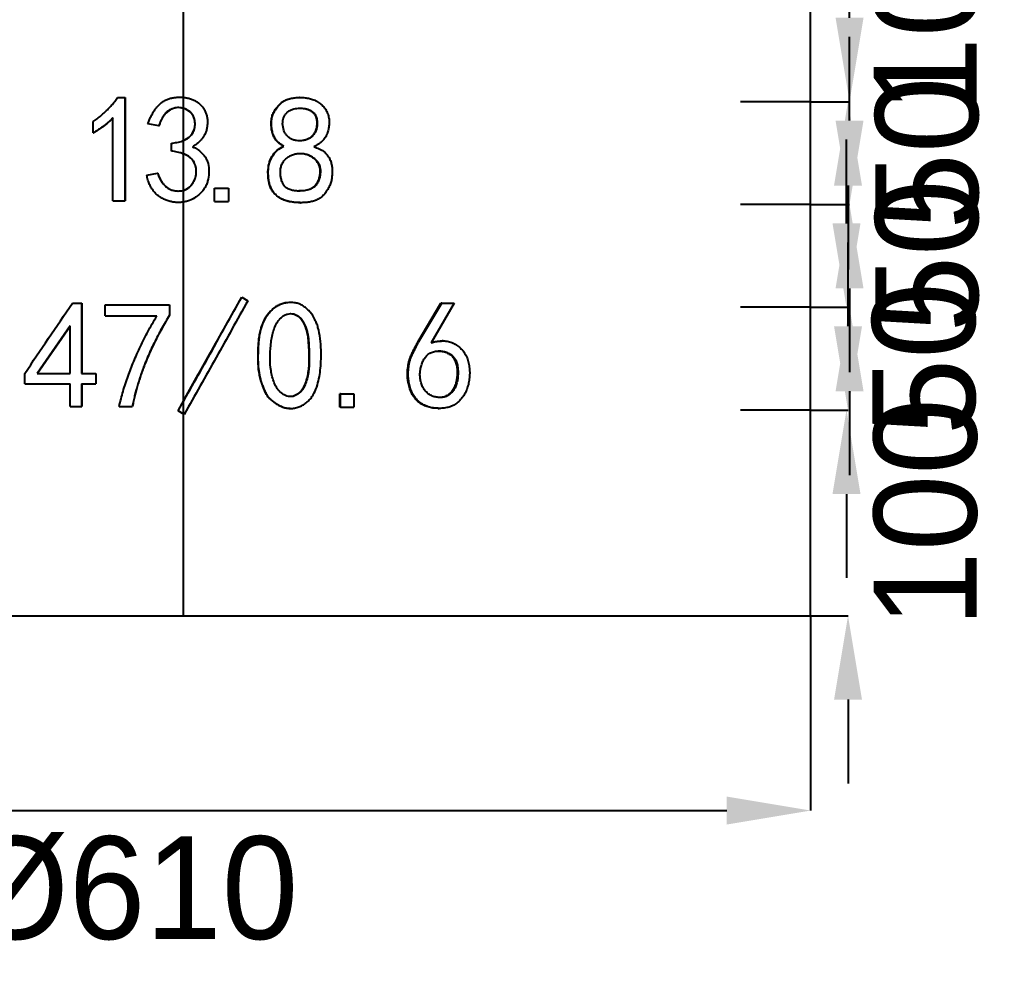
# Model space of a CAD drawing. Header units: millimetres. Extents: x 107291 to 113922, y -130611 to -125922.
# Drawn here: x 108414.5 to 108896.1, y -128061.5 to -127598.8 of the extents above; entities that cross this region are included whole.
import ezdxf

# ---------------------------------------------------------------- set-up
doc = ezdxf.new("R2010")
doc.units = ezdxf.units.MM
doc.header["$LTSCALE"] = 13
doc.linetypes.add('CENTERX2', pattern=[101.6, 63.5, -12.7, 12.7, -12.7])
for name, color, linetype in [('中心线', 1, 'CENTERX2'), ('几何体', 7, 'Continuous'), ('尺寸', 3, 'Continuous'), ('草图直线', 1, 'Continuous')]:
    doc.layers.add(name, color=color, linetype=linetype)
doc.styles.add('SLDTEXTSTYLE0', font='')
doc.styles.get('SLDTEXTSTYLE0').set_extended_font_data('汉仪长仿宋体')
doc.dimstyles.new('SLDDIMSTYLE0', dxfattribs={"dimtxt": 50, "dimasz": 40.8, "dimexe": 0, "dimexo": 0.0625, "dimgap": 12.5, "dimtad": 2, "dimdec": 0, "dimrnd": 1e-09, "dimzin": 12, "dimdsep": 46, "dimtxsty": 'SLDTEXTSTYLE0', "dimsah": 1, "dimcen": 0.09, "dimadec": 0, "dimazin": 3, "dimtfac": 1, "dimtdec": 0, "dimtmove": 0, "dimatfit": 0, "dimfxl": 1, "dimfrac": 2, "dimtolj": 1, "dimtzin": 12, "dimarcsym": 0})
doc.dimstyles.new('SLDDIMSTYLE1', dxfattribs={"dimtxt": 50, "dimasz": 40.8, "dimexe": 0, "dimexo": 0.0625, "dimgap": 12.5, "dimtad": 2, "dimdec": 0, "dimrnd": 1e-09, "dimzin": 12, "dimdsep": 46, "dimtxsty": 'SLDTEXTSTYLE0', "dimsah": 1, "dimcen": 0.09, "dimadec": 0, "dimazin": 3, "dimtfac": 1, "dimtdec": 0, "dimtofl": 0, "dimtmove": 0, "dimatfit": 3, "dimfxl": 1, "dimfrac": 2, "dimtolj": 1, "dimtzin": 12, "dimarcsym": 0})

# ---------------------------------------------------------------- blocks, each defined once
blk = doc.blocks.new('*D15')
at = {"layer": 'Defpoints', "color": 0, "transparency": 16777216}
for p in [(108799.05, -127788.67), (108817.25, -127788.67), (108799.05, -127888.67)]:
    blk.add_point(p, dxfattribs=at)
at = {"layer": '尺寸', "color": 0, "lineweight": -2, "transparency": 16777216}
for p, q in [((108817.25, -127747.87), (108817.25, -127707.07)), ((108799.11, -127788.67), (108817.25, -127788.67)), ((108799.11, -127888.67), (108817.25, -127888.67)), ((108817.25, -127929.47), (108817.25, -127970.27))]:
    blk.add_line(p, q, dxfattribs=at)
at = {"layer": '尺寸', "color": 0, "transparency": 16777216}
for points in [[(108810.45, -127747.87), (108824.05, -127747.87), (108817.25, -127788.67)], [(108810.45, -127929.47), (108824.05, -127929.47), (108817.25, -127888.67)]]:
    blk.add_solid(points, dxfattribs=at)
at = {"layer": '尺寸', "color": 0, "transparency": 16777216, "insert": (108829.75, -127838.67), "char_height": 50, "attachment_point": 2, "rotation": 90, "style": 'SLDTEXTSTYLE0'}
blk.add_mtext('\\A1;100', dxfattribs=at)
blk = doc.blocks.new('*D16')
at = {"layer": 'Defpoints', "color": 0, "transparency": 16777216}
for p in [(108799.05, -127738.67), (108816.51, -127738.67), (108799.05, -127788.67)]:
    blk.add_point(p, dxfattribs=at)
at = {"layer": '尺寸', "color": 0, "lineweight": -2, "transparency": 16777216}
for p, q in [((108816.51, -127697.87), (108816.51, -127657.07)), ((108799.11, -127738.67), (108816.51, -127738.67)), ((108799.11, -127788.67), (108816.51, -127788.67)), ((108816.51, -127829.47), (108816.51, -127870.27))]:
    blk.add_line(p, q, dxfattribs=at)
at = {"layer": '尺寸', "color": 0, "transparency": 16777216}
for points in [[(108809.71, -127697.87), (108823.31, -127697.87), (108816.51, -127738.67)], [(108809.71, -127829.47), (108823.31, -127829.47), (108816.51, -127788.67)]]:
    blk.add_solid(points, dxfattribs=at)
at = {"layer": '尺寸', "color": 0, "transparency": 16777216, "insert": (108829.01, -127763.67), "char_height": 50, "attachment_point": 2, "rotation": 90, "style": 'SLDTEXTSTYLE0'}
blk.add_mtext('\\A1;50', dxfattribs=at)
blk = doc.blocks.new('*D17')
at = {"layer": 'Defpoints', "color": 0, "transparency": 16777216}
for p in [(108799.05, -127688.67), (108817.99, -127688.67), (108799.05, -127738.67)]:
    blk.add_point(p, dxfattribs=at)
at = {"layer": '尺寸', "color": 0, "lineweight": -2, "transparency": 16777216}
for p, q in [((108817.99, -127647.87), (108817.99, -127607.07)), ((108799.11, -127688.67), (108817.99, -127688.67)), ((108799.11, -127738.67), (108817.99, -127738.67)), ((108817.99, -127779.47), (108817.99, -127820.27))]:
    blk.add_line(p, q, dxfattribs=at)
at = {"layer": '尺寸', "color": 0, "transparency": 16777216}
for points in [[(108811.19, -127647.87), (108824.79, -127647.87), (108817.99, -127688.67)], [(108811.19, -127779.47), (108824.79, -127779.47), (108817.99, -127738.67)]]:
    blk.add_solid(points, dxfattribs=at)
at = {"layer": '尺寸', "color": 0, "transparency": 16777216, "insert": (108830.49, -127713.67), "char_height": 50, "attachment_point": 2, "rotation": 90, "style": 'SLDTEXTSTYLE0'}
blk.add_mtext('\\A1;50', dxfattribs=at)
blk = doc.blocks.new('*D18')
at = {"layer": 'Defpoints', "color": 0, "transparency": 16777216}
for p in [(108799.05, -127638.67), (108817.99, -127638.67), (108799.05, -127688.67)]:
    blk.add_point(p, dxfattribs=at)
at = {"layer": '尺寸', "color": 0, "lineweight": -2, "transparency": 16777216}
for p, q in [((108817.99, -127597.87), (108817.99, -127557.07)), ((108799.11, -127638.67), (108817.99, -127638.67)), ((108799.11, -127688.67), (108817.99, -127688.67)), ((108817.99, -127729.47), (108817.99, -127770.27))]:
    blk.add_line(p, q, dxfattribs=at)
at = {"layer": '尺寸', "color": 0, "transparency": 16777216}
for points in [[(108811.19, -127597.87), (108824.79, -127597.87), (108817.99, -127638.67)], [(108811.19, -127729.47), (108824.79, -127729.47), (108817.99, -127688.67)]]:
    blk.add_solid(points, dxfattribs=at)
at = {"layer": '尺寸', "color": 0, "transparency": 16777216, "insert": (108830.49, -127663.67), "char_height": 50, "attachment_point": 2, "rotation": 90, "style": 'SLDTEXTSTYLE0'}
blk.add_mtext('\\A1;50', dxfattribs=at)
blk = doc.blocks.new('*D19')
at = {"layer": 'Defpoints', "color": 0, "transparency": 16777216}
for p in [(108799.05, -127538.67), (108817.25, -127538.67), (108799.05, -127638.67)]:
    blk.add_point(p, dxfattribs=at)
at = {"layer": '尺寸', "color": 0, "lineweight": -2, "transparency": 16777216}
for p, q in [((108817.25, -127497.87), (108817.25, -127457.07)), ((108799.11, -127538.67), (108817.25, -127538.67)), ((108799.11, -127638.67), (108817.25, -127638.67)), ((108817.25, -127679.47), (108817.25, -127720.27))]:
    blk.add_line(p, q, dxfattribs=at)
at = {"layer": '尺寸', "color": 0, "transparency": 16777216}
for points in [[(108810.45, -127497.87), (108824.05, -127497.87), (108817.25, -127538.67)], [(108810.45, -127679.47), (108824.05, -127679.47), (108817.25, -127638.67)]]:
    blk.add_solid(points, dxfattribs=at)
at = {"layer": '尺寸', "color": 0, "transparency": 16777216, "insert": (108829.75, -127588.67), "char_height": 50, "attachment_point": 2, "rotation": 90, "style": 'SLDTEXTSTYLE0'}
blk.add_mtext('\\A1;100', dxfattribs=at)
blk = doc.blocks.new('*D20')
at = {"layer": 'Defpoints', "color": 0, "transparency": 16777216}
for p in [(108189.05, -127888.67), (108799.05, -127888.67), (108799.05, -127983.42)]:
    blk.add_point(p, dxfattribs=at)
at = {"layer": '尺寸', "color": 0, "lineweight": -2, "transparency": 16777216}
for p, q in [((108189.05, -127888.74), (108189.05, -127983.42)), ((108799.05, -127888.74), (108799.05, -127983.42)), ((108229.85, -127983.42), (108758.25, -127983.42))]:
    blk.add_line(p, q, dxfattribs=at)
at = {"layer": '尺寸', "color": 0, "transparency": 16777216}
for points in [[(108229.85, -127976.62), (108229.85, -127990.22), (108189.05, -127983.42)], [(108758.25, -127976.62), (108758.25, -127990.22), (108799.05, -127983.42)]]:
    blk.add_solid(points, dxfattribs=at)
at = {"layer": '尺寸', "color": 0, "transparency": 16777216, "insert": (108468.16, -127995.92), "char_height": 50, "attachment_point": 2, "style": 'SLDTEXTSTYLE0'}
blk.add_mtext('\\A1;%%c610', dxfattribs=at)

msp = doc.modelspace()

# ---------------------------------------------------------------- linework, layer by layer
at = {"layer": '中心线'}
msp.add_line((108494.05, -127888.67), (108494.05, -126931.93), dxfattribs=at)
at = {"layer": '几何体'}
for p, q in [((108799.05, -127888.67), (108799.05, -127076.17)), ((108462.11, -127636.63), (108465.61, -127636.63)), ((108465.61, -127636.63), (108465.61, -127686.92)), ((108465.61, -127636.63), (108465.71, -127636.63)), ((108465.71, -127636.63), (108465.71, -127686.92)), ((108550.69, -127636.63), (108550.51, -127636.63)), ((108459.78, -127686.92), (108459.78, -127646.57)), ((108450.18, -127653.88), (108450.18, -127648.32)), ((108482.12, -127650.37), (108476.85, -127649.49)), ((108482.12, -127650.37), (108482.16, -127650.37)), ((108450.18, -127653.88), (108450.32, -127653.88)), ((108488.28, -127662.65), (108488.28, -127658.85)), ((108542.87, -127660.31), (108542.71, -127660.31)), ((108476.26, -127674.35), (108481.53, -127673.47)), ((108481.53, -127673.47), (108481.57, -127673.47)), ((108535.32, -127672.59), (108535.19, -127672.59)), ((108509.17, -127687.21), (108509.17, -127680.78)), ((108509.22, -127680.78), (108509.17, -127680.78)), ((108509.22, -127687.21), (108509.22, -127680.78)), ((108509.22, -127680.78), (108515.95, -127680.78)), ((108515.95, -127680.78), (108515.95, -127687.21)), ((108459.78, -127686.92), (108465.61, -127686.92)), ((108465.61, -127686.92), (108465.71, -127686.92)), ((108509.22, -127687.21), (108509.17, -127687.21)), ((108509.22, -127687.21), (108515.95, -127687.21)), ((108550.87, -127687.8), (108551.05, -127687.8)), ((108522.53, -127733.7), (108522.44, -127733.7)), ((108522.53, -127733.7), (108525.45, -127735.46)), ((108440.13, -127736.63), (108444.47, -127736.63)), ((108444.47, -127736.63), (108444.47, -127770.84)), ((108444.47, -127736.63), (108444.63, -127736.63)), ((108444.63, -127736.63), (108444.63, -127770.84)), ((108456.08, -127742.77), (108456.08, -127737.5)), ((108456.08, -127737.5), (108487.37, -127737.5)), ((108487.37, -127737.5), (108487.37, -127742.47)), ((108487.39, -127737.5), (108487.37, -127737.5)), ((108487.39, -127737.5), (108487.39, -127742.47)), ((108546.16, -127736.34), (108545.98, -127736.34)), ((108608.23, -127755.34), (108619.25, -127736.63)), ((108608.6, -127755.34), (108619.66, -127736.63)), ((108625.78, -127736.63), (108614.56, -127755.92)), ((108619.66, -127736.63), (108619.25, -127736.63)), ((108619.66, -127736.63), (108625.78, -127736.63)), ((108456.08, -127742.77), (108481.21, -127742.77)), ((108487.39, -127742.47), (108487.37, -127742.47)), ((108438.98, -127747.74), (108422.9, -127770.84)), ((108438.98, -127748), (108423.14, -127770.84)), ((108438.98, -127770.84), (108438.98, -127747.74)), ((108608.6, -127755.34), (108608.23, -127755.34)), ((108620.31, -127755.03), (108619.89, -127755.03)), ((108416.93, -127775.81), (108416.93, -127770.84)), ((108422.9, -127770.84), (108438.98, -127770.84)), ((108444.47, -127770.84), (108451.43, -127770.84)), ((108451.43, -127770.84), (108451.43, -127775.81)), ((108451.43, -127770.84), (108451.57, -127770.84)), ((108451.57, -127770.84), (108451.57, -127775.81)), ((108603.41, -127769.82), (108603.06, -127769.82)), ((108416.93, -127775.81), (108438.98, -127775.81)), ((108438.98, -127786.92), (108438.98, -127775.81)), ((108444.47, -127775.81), (108444.47, -127786.92)), ((108444.47, -127775.81), (108451.43, -127775.81)), ((108444.63, -127775.81), (108444.63, -127786.92)), ((108451.43, -127775.81), (108451.57, -127775.81)), ((108570.2, -127787.21), (108570.2, -127780.78)), ((108570.45, -127780.78), (108570.2, -127780.78)), ((108570.45, -127787.21), (108570.45, -127780.78)), ((108570.45, -127780.78), (108576.97, -127780.78)), ((108576.97, -127780.78), (108576.97, -127787.21)), ((108438.98, -127786.92), (108444.47, -127786.92)), ((108444.47, -127786.92), (108444.63, -127786.92)), ((108462.78, -127786.92), (108469.21, -127786.92)), ((108469.29, -127786.92), (108469.21, -127786.92)), ((108494.41, -127790.72), (108491.48, -127788.97)), ((108493.49, -127790.17), (108493.5, -127790.17)), ((108494.41, -127790.72), (108493.5, -127790.17)), ((108546.02, -127787.84), (108546.19, -127787.84)), ((108570.45, -127787.21), (108570.2, -127787.21)), ((108570.45, -127787.21), (108576.97, -127787.21)), ((108617.98, -127787.83), (108618.38, -127787.83)), ((108189.05, -127888.67), (108799.05, -127888.67))]:
    msp.add_line(p, q, dxfattribs=at)
at = {"layer": '几何体', "flags": 128}
msp.add_lwpolyline([(108493.93, -127657.63), (108493.99, -127657.6), (108494.71, -127657.29), (108496.81, -127655.99), (108498.38, -127654.26), (108499.36, -127652.17), (108499.63, -127650.96), (108499.72, -127649.7), (108499.46, -127647.19), (108498.59, -127645.08), (108497.11, -127643.43), (108494.99, -127642.19), (108492.55, -127641.59), (108491.32, -127641.56), (108490.05, -127641.72), (108487.57, -127642.57), (108485.55, -127644.19), (108484.65, -127645.29), (108483.76, -127646.72), (108483.43, -127647.34), (108483.12, -127647.97), (108482.83, -127648.61), (108482.55, -127649.31), (108482.16, -127650.37), (108482.16, -127650.37)], dxfattribs=at)
at = {"layer": '几何体'}
for points, knots in [([(108450.18, -127648.32), (108450.82, -127647.87), (108452.15, -127646.94), (108454, -127645.45), (108455.83, -127643.85), (108457.53, -127642.2), (108459.18, -127640.41), (108460.71, -127638.58), (108461.65, -127637.27), (108462.11, -127636.63)], [0, 0, 0, 0, 0.140882, 0.289578, 0.425671, 0.575323, 0.712601, 0.858595, 1, 1, 1, 1]), ([(108476.85, -127649.49), (108477.05, -127648.93), (108477.45, -127647.82), (108478.14, -127646.17), (108478.95, -127644.59), (108479.87, -127643.06), (108480.9, -127641.62), (108482.05, -127640.25), (108483.39, -127639.07), (108484.89, -127638.1), (108486.53, -127637.37), (108488.25, -127636.89), (108490.01, -127636.6), (108491.79, -127636.47), (108493.58, -127636.5), (108495.36, -127636.68), (108497.1, -127637.07), (108498.78, -127637.69), (108500.38, -127638.49), (108501.83, -127639.52), (108503.1, -127640.78), (108504.13, -127642.24), (108504.91, -127643.85), (108505.45, -127645.55), (108505.77, -127647.31), (108505.81, -127649.09), (108505.63, -127650.86), (108505.28, -127652.61), (108504.68, -127654.29), (108503.79, -127655.84), (108502.69, -127657.25), (108501.42, -127658.49), (108500.03, -127659.62), (108499.04, -127660.28), (108498.54, -127660.6)], [0, 0, 0, 0, 0.031229, 0.062457, 0.093847, 0.124928, 0.156174, 0.187424, 0.21867, 0.249931, 0.281211, 0.312507, 0.343812, 0.375125, 0.406432, 0.437739, 0.469039, 0.500334, 0.53163, 0.562864, 0.593873, 0.625322, 0.656531, 0.687736, 0.718934, 0.750134, 0.781337, 0.812546, 0.843742, 0.874958, 0.906194, 0.937446, 0.968717, 1, 1, 1, 1]), ([(108542.71, -127660.31), (108542.44, -127660.14), (108541.99, -127659.86), (108541.4, -127659.46), (108540.93, -127659.12), (108540.13, -127658.48), (108539.07, -127657.45), (108537.98, -127655.76), (108537.3, -127653.77), (108536.85, -127651.55), (108536.7, -127649.24), (108536.87, -127647.01), (108537.41, -127644.91), (108538.4, -127642.94), (108539.73, -127641.09), (108541.3, -127639.47), (108543.02, -127638.2), (108544.97, -127637.35), (108547.19, -127636.85), (108549.08, -127636.62), (108550.21, -127636.65), (108550.5, -127636.66)], [0, 0, 0, 0, 0.028001, 0.046386, 0.06304, 0.078593, 0.136985, 0.191906, 0.25268, 0.319458, 0.388435, 0.453863, 0.514569, 0.576065, 0.645423, 0.713099, 0.773249, 0.831957, 0.899803, 0.973965, 1, 1, 1, 1]), ([(108542.87, -127660.31), (108542.45, -127660.05), (108541.61, -127659.53), (108540.45, -127658.64), (108539.23, -127657.44), (108538.13, -127655.8), (108537.42, -127653.7), (108536.99, -127651.53), (108536.85, -127649.32), (108537, -127647.11), (108537.52, -127644.96), (108538.53, -127642.98), (108539.81, -127641.18), (108541.34, -127639.58), (108543.08, -127638.24), (108545.09, -127637.36), (108547.23, -127636.87), (108549.41, -127636.62), (108551.6, -127636.61), (108553.77, -127636.77), (108555.91, -127637.16), (108557.96, -127637.92), (108559.83, -127639.04), (108561.61, -127640.32), (108563.03, -127642), (108564.09, -127643.94), (108564.77, -127646.05), (108565.05, -127648.25), (108564.91, -127650.46), (108564.51, -127652.63), (108563.87, -127654.76), (108562.73, -127656.66), (108561.42, -127658.09), (108560.09, -127659.15), (108558.87, -127659.94), (108558.01, -127660.38), (108557.57, -127660.6)], [0, 0, 0, 0, 0.021176, 0.042107, 0.062576, 0.093759, 0.124967, 0.156185, 0.187403, 0.218609, 0.249804, 0.280803, 0.312263, 0.343715, 0.374804, 0.405507, 0.437034, 0.468714, 0.500003, 0.531328, 0.562643, 0.593934, 0.625227, 0.656495, 0.687716, 0.718866, 0.750136, 0.781326, 0.812535, 0.843752, 0.874958, 0.906167, 0.937402, 0.958175, 0.978918, 1, 1, 1, 1]), ([(108488.28, -127658.85), (108488.73, -127658.8), (108489.62, -127658.71), (108490.96, -127658.47), (108492.28, -127658.18), (108494, -127657.65), (108496.06, -127656.71), (108498.12, -127654.9), (108499.22, -127652.89), (108499.66, -127651.14), (108499.76, -127649.79), (108499.72, -127648.44), (108499.5, -127647.11), (108499.05, -127645.83), (108498.37, -127644.66), (108497.45, -127643.66), (108496, -127642.58), (108494.32, -127641.85), (108492.54, -127641.55), (108491.18, -127641.52), (108489.84, -127641.74), (108488.54, -127642.1), (108487.3, -127642.66), (108486.21, -127643.48), (108485.26, -127644.43), (108484.44, -127645.51), (108483.74, -127646.66), (108483.11, -127647.86), (108482.58, -127649.1), (108482.27, -127649.95), (108482.12, -127650.37)], [0, 0, 0, 0, 0.031335, 0.062665, 0.093994, 0.125314, 0.187821, 0.250174, 0.312382, 0.343606, 0.374817, 0.406326, 0.437197, 0.468599, 0.499693, 0.53101, 0.562215, 0.624658, 0.655972, 0.687282, 0.718601, 0.749913, 0.7812, 0.812469, 0.843796, 0.874997, 0.906255, 0.937507, 0.968754, 1, 1, 1, 1]), ([(108542.29, -127649.49), (108542.41, -127650.59), (108542.6, -127652.25), (108543.66, -127654.19), (108544.63, -127655.52), (108545.9, -127656.58), (108547.4, -127657.26), (108549, -127657.61), (108550.63, -127657.71), (108552.25, -127657.62), (108553.85, -127657.29), (108555.36, -127656.65), (108556.67, -127655.66), (108557.7, -127654.37), (108558.5, -127652.93), (108558.99, -127651.35), (108559.18, -127649.7), (108559.13, -127648.05), (108558.83, -127646.42), (108558.15, -127644.91), (108557.07, -127643.65), (108555.69, -127642.75), (108554.17, -127642.18), (108552.56, -127641.88), (108550.4, -127641.8), (108548.22, -127642.01), (108546.39, -127642.61), (108545.42, -127643.12), (108544.53, -127643.75), (108543.64, -127644.8), (108542.57, -127646.73), (108542.4, -127648.39), (108542.29, -127649.49)], [0, 0, 0, 0, 0.062144, 0.093395, 0.124657, 0.155904, 0.18719, 0.218505, 0.249849, 0.281194, 0.312512, 0.343811, 0.375077, 0.406332, 0.437572, 0.468805, 0.500038, 0.531271, 0.562491, 0.593693, 0.624919, 0.656186, 0.687502, 0.718834, 0.750179, 0.812772, 0.844089, 0.860388, 0.875416, 0.90665, 0.93788, 1, 1, 1, 1]), ([(108550.93, -127641.85), (108551.41, -127641.86), (108552.43, -127641.88), (108553.97, -127642.18), (108555.49, -127642.75), (108556.86, -127643.65), (108557.76, -127644.7), (108558.28, -127645.66), (108558.67, -127646.69), (108558.92, -127648.05), (108558.97, -127649.7), (108558.77, -127651.35), (108558.29, -127652.93), (108557.49, -127654.37), (108556.47, -127655.66), (108555.16, -127656.65), (108553.65, -127657.29), (108552.07, -127657.63), (108551, -127657.66), (108550.47, -127657.68)], [0, 0, 0, 0, 0.056202, 0.119233, 0.182249, 0.245206, 0.308132, 0.339171, 0.371207, 0.434204, 0.497233, 0.560261, 0.623271, 0.686267, 0.749257, 0.812222, 0.875212, 0.938216, 1, 1, 1, 1]), ([(108459.78, -127646.57), (108459.28, -127647.04), (108458.33, -127647.96), (108456.81, -127649.28), (108455.21, -127650.51), (108453.57, -127651.7), (108451.89, -127652.81), (108450.76, -127653.52), (108450.18, -127653.88)], [0, 0, 0, 0, 0.169169, 0.326691, 0.499896, 0.667896, 0.830059, 1, 1, 1, 1]), ([(108459.89, -127646.57), (108459.4, -127647.04), (108458.45, -127647.96), (108456.93, -127649.28), (108455.34, -127650.51), (108453.7, -127651.7), (108452.03, -127652.81), (108450.9, -127653.52), (108450.32, -127653.88)], [0, 0, 0, 0, 0.169311, 0.326849, 0.499971, 0.667948, 0.830081, 1, 1, 1, 1]), ([(108498.54, -127660.6), (108498.94, -127660.79), (108499.71, -127661.15), (108500.83, -127661.77), (108502.03, -127662.63), (108503.3, -127663.78), (108504.51, -127665.28), (108505.5, -127666.92), (108506.32, -127669.35), (108506.61, -127672.55), (108506.31, -127675.74), (108505.62, -127678.2), (108504.87, -127679.96), (108503.85, -127681.59), (108502.61, -127683.06), (108501.18, -127684.34), (108499.09, -127685.82), (108496.75, -127686.91), (108494.25, -127687.48), (108492.34, -127687.69), (108490.42, -127687.66), (108488.51, -127687.41), (108486.65, -127686.96), (108484.85, -127686.28), (108483.16, -127685.36), (108481.59, -127684.25), (108480.19, -127682.94), (108478.98, -127681.45), (108478.02, -127679.79), (108477.32, -127678.24), (108476.84, -127676.83), (108476.51, -127675.6), (108476.34, -127674.77), (108476.26, -127674.35)], [0, 0, 0, 0, 0.021264, 0.041671, 0.062599, 0.093889, 0.125105, 0.156327, 0.187529, 0.249815, 0.312187, 0.343405, 0.374629, 0.405859, 0.437115, 0.468379, 0.499662, 0.562117, 0.593426, 0.624739, 0.656058, 0.687373, 0.71868, 0.749983, 0.781275, 0.812555, 0.843817, 0.875066, 0.906304, 0.937532, 0.958556, 0.978957, 1, 1, 1, 1]), ([(108535.19, -127672.59), (108535.3, -127671.32), (108535.51, -127668.78), (108536.99, -127665.22), (108539.42, -127662.21), (108541.61, -127660.94), (108542.71, -127660.31)], [0, 0, 0, 0, 0.2500209, 0.5001626, 0.749825, 1, 1, 1, 1]), ([(108535.32, -127672.59), (108535.43, -127671.32), (108535.65, -127668.78), (108537.14, -127665.22), (108539.57, -127662.21), (108541.77, -127660.94), (108542.87, -127660.31)], [0, 0, 0, 0, 0.249775, 0.499776, 0.749513, 1, 1, 1, 1]), ([(108557.57, -127660.6), (108558.01, -127660.74), (108558.87, -127661.01), (108560.13, -127661.56), (108561.24, -127662.13), (108562.19, -127662.77), (108563.25, -127663.63), (108564.4, -127664.93), (108565.39, -127666.76), (108566.04, -127668.71), (108566.39, -127670.77), (108566.47, -127672.85), (108566.36, -127674.96), (108566.08, -127677.03), (108565.47, -127679.03), (108564.52, -127680.87), (108563.43, -127682.63), (108562.15, -127684.26), (108560.55, -127685.58), (108558.73, -127686.53), (108556.81, -127687.21), (108554.79, -127687.58), (108552.75, -127687.78), (108550.68, -127687.81), (108548.63, -127687.72), (108546.58, -127687.47), (108544.57, -127687.03), (108542.61, -127686.36), (108540.79, -127685.36), (108539.13, -127684.11), (108537.74, -127682.56), (108536.66, -127680.77), (108535.96, -127678.8), (108535.64, -127676.97), (108535.43, -127675.37), (108535.34, -127673.98), (108535.33, -127673.06), (108535.32, -127672.59)], [0, 0, 0, 0, 0.020925, 0.041732, 0.062608, 0.07825, 0.093891, 0.125082, 0.15629, 0.187491, 0.217379, 0.249902, 0.281117, 0.312323, 0.343523, 0.374744, 0.405985, 0.437225, 0.468451, 0.499724, 0.530962, 0.561608, 0.593567, 0.624954, 0.656273, 0.687589, 0.718895, 0.750188, 0.781466, 0.81271, 0.843945, 0.875146, 0.906343, 0.937558, 0.958617, 0.978961, 1, 1, 1, 1]), ([(108481.53, -127673.47), (108481.69, -127673.92), (108481.99, -127674.83), (108482.59, -127676.15), (108483.33, -127677.38), (108484.18, -127678.54), (108485.14, -127679.62), (108486.25, -127680.54), (108487.49, -127681.3), (108488.85, -127681.8), (108490.27, -127682.06), (108491.71, -127682.14), (108493.15, -127682.01), (108494.56, -127681.68), (108495.88, -127681.06), (108497.06, -127680.23), (108498.06, -127679.18), (108499.17, -127677.62), (108499.95, -127675.84), (108500.3, -127673.95), (108500.36, -127672.51), (108500.26, -127671.07), (108499.94, -127669.67), (108499.43, -127668.31), (108498.39, -127666.69), (108496.92, -127665.39), (108495.23, -127664.49), (108493.89, -127663.94), (108492.52, -127663.5), (108491.12, -127663.15), (108489.7, -127662.86), (108488.75, -127662.72), (108488.28, -127662.65)], [0, 0, 0, 0, 0.031236, 0.062468, 0.093711, 0.124965, 0.156224, 0.18749, 0.218762, 0.25006, 0.281358, 0.312674, 0.343981, 0.37528, 0.406549, 0.437821, 0.469064, 0.500309, 0.562571, 0.593777, 0.624986, 0.656202, 0.68741, 0.718624, 0.749852, 0.812119, 0.843407, 0.874717, 0.90603, 0.937351, 0.968674, 1, 1, 1, 1]), ([(108481.57, -127673.47), (108481.98, -127674.56), (108482.74, -127676.62), (108484.61, -127679.13), (108486.75, -127681.01), (108489.31, -127682.01), (108491.98, -127682.2), (108494.57, -127681.77), (108496.86, -127680.51), (108498.6, -127678.56), (108499.87, -127676.17), (108500.41, -127673.43), (108500.26, -127670.67), (108499.41, -127668.1), (108497.76, -127666.02), (108495.77, -127664.66), (108494.31, -127664.18), (108493.71, -127663.98)], [0, 0, 0, 0, 0.086065, 0.162648, 0.230821, 0.295578, 0.363159, 0.427663, 0.489063, 0.553299, 0.619831, 0.688363, 0.758469, 0.823858, 0.886221, 0.953063, 1, 1, 1, 1]), ([(108541.27, -127672.3), (108541.26, -127672.93), (108541.25, -127674.21), (108541.56, -127676.1), (108542.12, -127677.93), (108543.05, -127679.61), (108544.51, -127680.86), (108546.25, -127681.62), (108548.1, -127682.01), (108550.29, -127682.19), (108552.8, -127682.02), (108555.26, -127681.52), (108557.25, -127680.55), (108558.65, -127679.26), (108559.62, -127677.61), (108560.27, -127675.81), (108560.66, -127673.94), (108560.72, -127672.03), (108560.47, -127670.13), (108559.7, -127668.37), (108558.5, -127666.89), (108557.03, -127665.69), (108555.41, -127664.74), (108553.64, -127664.06), (108551.78, -127663.76), (108549.9, -127663.79), (108548.03, -127664.1), (108546.25, -127664.74), (108544.63, -127665.73), (108543.23, -127667.03), (108542.14, -127668.6), (108541.45, -127670.4), (108541.33, -127671.66), (108541.27, -127672.3)], [0, 0, 0, 0, 0.031224, 0.062449, 0.094109, 0.124854, 0.156031, 0.187285, 0.218598, 0.249932, 0.296902, 0.343836, 0.37509, 0.40631, 0.437498, 0.468729, 0.499951, 0.531159, 0.56236, 0.593533, 0.624744, 0.656015, 0.687311, 0.718608, 0.749914, 0.781233, 0.812549, 0.843841, 0.875119, 0.906368, 0.937584, 0.968796, 1, 1, 1, 1]), ([(108550.78, -127663.83), (108551.05, -127663.82), (108551.94, -127663.79), (108553.45, -127664.07), (108555.21, -127664.74), (108556.83, -127665.69), (108558.29, -127666.89), (108559.48, -127668.37), (108560.25, -127670.13), (108560.5, -127672.03), (108560.44, -127673.94), (108560.05, -127675.81), (108559.41, -127677.61), (108558.44, -127679.26), (108557.27, -127680.33), (108556.19, -127680.97), (108554.76, -127681.57), (108552.76, -127682.02), (108551.04, -127682.08), (108550.25, -127682.1)], [0, 0, 0, 0, 0.026802, 0.088589, 0.150377, 0.212188, 0.273981, 0.335697, 0.397385, 0.459156, 0.520946, 0.582755, 0.644565, 0.706258, 0.767962, 0.798883, 0.829806, 0.922445, 1, 1, 1, 1]), ([(108550.87, -127687.75), (108550.37, -127687.76), (108548.86, -127687.79), (108546.43, -127687.5), (108543.92, -127686.91), (108541.84, -127686.05), (108540.13, -127685.03), (108538.58, -127683.7), (108537.3, -127682.15), (108536.35, -127680.37), (108535.87, -127678.83), (108535.62, -127677.6), (108535.47, -127676.73), (108535.35, -127675.81), (108535.26, -127674.88), (108535.2, -127673.81), (108535.19, -127673.05), (108535.19, -127672.59)], [0, 0, 0, 0, 0.059506, 0.181814, 0.292773, 0.368088, 0.450674, 0.529437, 0.610079, 0.687566, 0.768304, 0.799788, 0.836056, 0.873052, 0.90952, 0.946051, 1, 1, 1, 1]), ([(108494.04, -127784.4), (108498.36, -127776.71), (108507.84, -127759.81), (108517.29, -127742.91), (108522.44, -127733.7)], [0, 0, 0, 0, 0.455003, 1, 1, 1, 1]), ([(108545.99, -127736.37), (108545.52, -127736.38), (108544.37, -127736.4), (108542.55, -127736.75), (108540.58, -127737.43), (108538.77, -127738.47), (108536.61, -127740.23), (108534.34, -127742.91), (108532.34, -127746.62), (108531.3, -127750.2), (108530.73, -127753.42), (108530.43, -127756.2), (108530.34, -127758.08), (108530.29, -127759)], [0, 0, 0, 0, 0.0457557, 0.1139384, 0.1820897, 0.2502497, 0.318431, 0.4545999, 0.59083, 0.7271224, 0.8169209, 0.9096451, 1, 1, 1, 1]), ([(108530.41, -127759), (108530.45, -127758.08), (108530.55, -127756.2), (108530.85, -127753.42), (108531.42, -127750.2), (108532.47, -127746.61), (108534.14, -127743.52), (108535.84, -127741.3), (108537.29, -127739.79), (108538.92, -127738.47), (108540.74, -127737.43), (108542.71, -127736.75), (108544.76, -127736.38), (108546.84, -127736.29), (108548.91, -127736.51), (108550.89, -127737.16), (108552.71, -127738.17), (108554.32, -127739.49), (108556.21, -127741.53), (108557.73, -127743.89), (108558.88, -127746.43), (108559.92, -127749.51), (108560.68, -127753.88), (108561.06, -127759.46), (108561, -127764.6), (108560.7, -127769.27), (108560.08, -127773.42), (108559, -127777.48), (108557.6, -127780.69), (108556.02, -127782.99), (108554.59, -127784.52), (108552.94, -127785.79), (108551.12, -127786.79), (108549.17, -127787.51), (108547.12, -127787.88), (108545.03, -127787.84), (108542.99, -127787.4), (108541.05, -127786.63), (108539.23, -127785.61), (108537.52, -127784.41), (108535.99, -127782.98), (108534.66, -127781.35), (108533.67, -127779.49), (108532.83, -127777.57), (108531.86, -127774.95), (108530.95, -127771.56), (108530.43, -127767.38), (108530.29, -127763.19), (108530.37, -127760.39), (108530.41, -127759)], [0, 0, 0, 0, 0.020683, 0.041911, 0.062472, 0.093682, 0.124892, 0.140524, 0.15616, 0.1718, 0.187443, 0.20309, 0.218748, 0.234408, 0.250059, 0.265704, 0.281345, 0.296981, 0.312616, 0.343827, 0.359451, 0.375071, 0.416505, 0.457995, 0.499964, 0.531198, 0.56243, 0.593654, 0.624858, 0.640486, 0.656113, 0.671754, 0.6874, 0.703046, 0.718702, 0.734356, 0.750005, 0.765653, 0.781307, 0.796936, 0.812588, 0.828212, 0.843833, 0.859459, 0.875083, 0.906308, 0.937528, 0.968968, 1, 1, 1, 1]), ([(108462.78, -127786.92), (108463.1, -127785.66), (108463.71, -127783.2), (108464.73, -127779.51), (108465.89, -127775.85), (108467.13, -127772.19), (108468.47, -127768.57), (108469.89, -127765.03), (108471.3, -127761.75), (108472.67, -127758.75), (108473.97, -127756.02), (108475.33, -127753.31), (108476.73, -127750.64), (108478.18, -127747.99), (108479.69, -127745.37), (108480.7, -127743.64), (108481.21, -127742.77)], [0, 0, 0, 0, 0.08132, 0.157788, 0.239143, 0.32092, 0.399606, 0.479647, 0.559534, 0.622744, 0.685586, 0.748498, 0.811683, 0.874251, 0.937082, 1, 1, 1, 1]), ([(108487.37, -127742.47), (108486.69, -127743.59), (108485.37, -127745.78), (108483.43, -127749.11), (108481.61, -127752.52), (108479.85, -127755.98), (108478.19, -127759.47), (108476.63, -127763), (108475.32, -127766.21), (108474.24, -127769.05), (108473.36, -127771.53), (108472.52, -127774.08), (108471.73, -127776.66), (108471, -127779.21), (108470.35, -127781.74), (108469.77, -127784.29), (108469.4, -127786.04), (108469.21, -127786.92)], [0, 0, 0, 0, 0.081435, 0.158692, 0.239575, 0.321294, 0.400062, 0.480066, 0.561066, 0.615377, 0.6691, 0.724389, 0.781888, 0.837221, 0.888824, 0.944381, 1, 1, 1, 1]), ([(108487.39, -127742.47), (108486.72, -127743.59), (108485.39, -127745.78), (108483.47, -127749.11), (108481.65, -127752.52), (108479.9, -127755.98), (108478.24, -127759.47), (108476.68, -127763), (108475.38, -127766.21), (108474.3, -127769.05), (108473.43, -127771.53), (108472.59, -127774.08), (108471.8, -127776.66), (108471.08, -127779.21), (108470.43, -127781.74), (108469.85, -127784.29), (108469.48, -127786.04), (108469.29, -127786.92)], [0, 0, 0, 0, 0.081403, 0.158634, 0.239499, 0.321202, 0.399962, 0.479963, 0.560963, 0.615281, 0.669009, 0.724308, 0.781819, 0.837165, 0.888782, 0.944356, 1, 1, 1, 1]), ([(108536.52, -127757.25), (108536.35, -127759.29), (108536.03, -127763.37), (108536.45, -127768.49), (108537.26, -127772.5), (108538.21, -127775.42), (108539.38, -127777.71), (108540.62, -127779.34), (108541.72, -127780.41), (108542.97, -127781.29), (108544.37, -127781.92), (108545.88, -127782.19), (108547.4, -127782.03), (108548.83, -127781.5), (108550.13, -127780.7), (108551.26, -127779.66), (108552.49, -127778.04), (108553.59, -127775.71), (108554.42, -127772.76), (108555.01, -127769.74), (108555.27, -127766.9), (108555.32, -127764.22), (108555.28, -127761.76), (108555.22, -127759.26), (108555.08, -127756.82), (108554.92, -127754.51), (108554.67, -127752.38), (108554.24, -127750.38), (108553.5, -127748.12), (108552.57, -127746.1), (108551.46, -127744.38), (108550.43, -127743.26), (108549.18, -127742.37), (108547.73, -127741.86), (108546.22, -127741.68), (108544.7, -127741.87), (108543.27, -127742.43), (108542.01, -127743.3), (108540.92, -127744.38), (108539.65, -127745.98), (108538.48, -127748.27), (108537.54, -127751.19), (108536.89, -127754.2), (108536.64, -127756.23), (108536.52, -127757.25)], [0, 0, 0, 0, 0.062464, 0.124898, 0.156142, 0.187378, 0.218603, 0.23424, 0.249878, 0.265523, 0.281168, 0.296809, 0.312447, 0.328096, 0.343742, 0.359378, 0.37501, 0.406212, 0.437454, 0.468697, 0.499937, 0.52462, 0.550462, 0.57519, 0.601039, 0.624934, 0.645918, 0.666463, 0.687425, 0.718662, 0.734296, 0.749925, 0.765553, 0.781191, 0.796844, 0.812487, 0.828132, 0.843771, 0.859411, 0.875048, 0.906268, 0.937509, 0.968752, 1, 1, 1, 1]), ([(108546.1, -127741.75), (108546.59, -127741.78), (108547.58, -127741.85), (108549, -127742.37), (108550.24, -127743.25), (108551.28, -127744.38), (108552.11, -127745.67), (108552.8, -127747.03), (108553.4, -127748.45), (108553.89, -127749.9), (108554.27, -127751.39), (108554.53, -127752.89), (108554.76, -127754.93), (108554.93, -127757.48), (108555.06, -127760.55), (108555.12, -127763.61), (108555.09, -127766.68), (108554.81, -127769.74), (108554.22, -127772.76), (108553.39, -127775.71), (108552.09, -127778.5), (108550.38, -127780.44), (108548.65, -127781.49), (108547.3, -127782.03), (108546.37, -127782.07), (108545.94, -127782.09)], [0, 0, 0, 0, 0.030281, 0.061682, 0.093083, 0.124508, 0.15596, 0.187417, 0.218878, 0.250641, 0.281797, 0.313258, 0.344721, 0.407649, 0.470577, 0.533508, 0.59643, 0.659339, 0.722249, 0.785146, 0.84794, 0.910574, 0.942006, 0.973428, 1, 1, 1, 1]), ([(108603.06, -127769.82), (108603.1, -127769.29), (108603.17, -127768.25), (108603.4, -127766.69), (108603.72, -127765.17), (108604.14, -127763.65), (108604.77, -127762.09), (108605.55, -127760.46), (108606.39, -127758.72), (108607.3, -127757.03), (108607.92, -127755.9), (108608.23, -127755.34)], [0, 0, 0, 0, 0.10173, 0.198458, 0.301314, 0.40032, 0.500578, 0.625448, 0.750321, 0.87515, 1, 1, 1, 1]), ([(108614.56, -127755.92), (108614.95, -127755.82), (108615.74, -127755.61), (108616.94, -127755.35), (108618.14, -127755.16), (108619.75, -127755.01), (108621.76, -127755.02), (108624.14, -127755.49), (108626.34, -127756.61), (108628.32, -127758.08), (108629.83, -127759.52), (108630.84, -127760.88), (108631.71, -127762.35), (108632.46, -127764.41), (108633.06, -127766.97), (108633.31, -127769.61), (108633.29, -127772.25), (108632.95, -127774.88), (108632.33, -127777.43), (108631.4, -127779.87), (108630.08, -127782.08), (108628.49, -127784.05), (108626.63, -127785.74), (108624.45, -127786.88), (108622.12, -127787.53), (108619.71, -127787.83), (108617.29, -127787.84), (108614.87, -127787.56), (108612.5, -127786.88), (108610.25, -127785.8), (108608.22, -127784.29), (108606.49, -127782.39), (108605.16, -127780.14), (108604.3, -127777.65), (108603.8, -127775.52), (108603.53, -127773.78), (108603.39, -127772.46), (108603.36, -127771.14), (108603.4, -127770.26), (108603.41, -127769.82)], [0, 0, 0, 0, 0.015661, 0.031322, 0.047132, 0.062647, 0.09395, 0.125222, 0.156473, 0.187753, 0.219002, 0.234631, 0.250249, 0.281461, 0.312669, 0.343874, 0.37508, 0.406292, 0.437503, 0.468714, 0.499939, 0.531186, 0.562411, 0.593672, 0.624956, 0.656265, 0.687575, 0.718884, 0.750172, 0.781451, 0.812697, 0.843921, 0.875128, 0.906335, 0.937552, 0.953166, 0.968777, 0.984387, 1, 1, 1, 1]), ([(108603.41, -127769.82), (108603.45, -127769.29), (108603.53, -127768.26), (108603.76, -127766.7), (108604.07, -127765.18), (108604.5, -127763.66), (108605.13, -127762.1), (108605.91, -127760.47), (108606.76, -127758.73), (108607.67, -127757.03), (108608.29, -127755.9), (108608.6, -127755.34)], [0, 0, 0, 0, 0.101474, 0.198002, 0.300641, 0.399493, 0.499824, 0.624855, 0.749891, 0.874942, 1, 1, 1, 1]), ([(108614.63, -127755.8), (108614.87, -127755.74), (108615.37, -127755.61), (108616.12, -127755.44), (108616.88, -127755.29), (108617.62, -127755.18), (108618.35, -127755.1), (108619.07, -127755.05), (108619.58, -127755.01), (108619.86, -127755.04), (108619.89, -127755.04)], [0, 0, 0, 0, 0.137382, 0.289559, 0.43197, 0.572129, 0.709506, 0.845378, 0.977923, 1, 1, 1, 1]), ([(108530.29, -127759), (108530.25, -127760.86), (108530.16, -127764.59), (108530.51, -127770.19), (108531.52, -127774.29), (108532.46, -127776.92), (108532.98, -127778.22), (108533.65, -127779.71), (108534.52, -127781.35), (108535.85, -127782.98), (108537.38, -127784.41), (108539.09, -127785.61), (108540.9, -127786.63), (108542.83, -127787.39), (108544.57, -127787.81), (108545.64, -127787.8), (108546.02, -127787.79)], [0, 0, 0, 0, 0.151468, 0.304088, 0.455669, 0.493429, 0.532541, 0.569655, 0.626611, 0.68355, 0.740607, 0.79747, 0.854446, 0.911383, 0.968308, 1, 1, 1, 1]), ([(108611.86, -127779.47), (108612.34, -127779.96), (108613.32, -127780.93), (108615.11, -127781.89), (108617.03, -127782.42), (108618.66, -127782.6), (108619.97, -127782.52), (108621.26, -127782.29), (108622.8, -127781.64), (108624.38, -127780.37), (108625.69, -127778.77), (108626.64, -127776.88), (108627.23, -127774.84), (108627.55, -127772.72), (108627.66, -127770.58), (108627.61, -127768.43), (108627.26, -127766.31), (108626.57, -127764.29), (108625.39, -127762.55), (108623.77, -127761.33), (108621.98, -127760.46), (108620.07, -127759.94), (108618.11, -127759.86), (108616.14, -127760.07), (108614.24, -127760.7), (108612.54, -127761.85), (108611.21, -127763.47), (108610.28, -127765.37), (108609.58, -127767.39), (108609.17, -127769.49), (108609.07, -127771.64), (108609.23, -127773.78), (108609.73, -127775.86), (108610.57, -127777.83), (108611.43, -127778.92), (108611.86, -127779.47)], [0, 0, 0, 0, 0.031254, 0.06253, 0.093834, 0.125153, 0.140822, 0.156493, 0.187754, 0.218997, 0.250232, 0.281456, 0.312678, 0.343804, 0.375148, 0.406382, 0.437599, 0.468791, 0.49998, 0.531219, 0.562518, 0.593819, 0.625138, 0.656459, 0.687744, 0.718964, 0.750175, 0.781413, 0.812651, 0.843872, 0.875101, 0.906326, 0.937545, 0.968761, 1, 1, 1, 1]), ([(108618.03, -127759.93), (108618.57, -127759.94), (108619.77, -127759.95), (108621.25, -127760.37), (108622.46, -127760.9), (108623.61, -127761.53), (108624.96, -127762.55), (108626.14, -127764.29), (108626.82, -127766.31), (108627.17, -127768.43), (108627.22, -127770.58), (108627.12, -127772.72), (108626.79, -127774.84), (108626.2, -127776.88), (108625.26, -127778.77), (108623.96, -127780.37), (108622.38, -127781.64), (108620.84, -127782.28), (108619.57, -127782.52), (108618.93, -127782.55), (108618.61, -127782.56)], [0, 0, 0, 0, 0.052673, 0.115889, 0.147537, 0.179185, 0.242335, 0.305443, 0.368607, 0.431841, 0.495118, 0.558617, 0.621668, 0.684901, 0.748107, 0.811293, 0.87445, 0.9376, 0.969247, 1, 1, 1, 1]), ([(108617.98, -127787.8), (108617.32, -127787.79), (108615.85, -127787.77), (108613.64, -127787.37), (108611.44, -127786.59), (108609.45, -127785.52), (108607.7, -127784.13), (108606.21, -127782.48), (108605, -127780.52), (108604.09, -127778.2), (108603.6, -127776.26), (108603.33, -127774.82), (108603.21, -127774.03), (108603.11, -127773.26), (108603.05, -127772.52), (108603.02, -127771.77), (108603.02, -127770.87), (108603.04, -127770.22), (108603.06, -127769.82)], [0, 0, 0, 0, 0.078814, 0.173815, 0.263913, 0.351263, 0.433777, 0.516852, 0.600304, 0.687481, 0.788746, 0.818144, 0.847525, 0.875747, 0.90235, 0.928443, 0.956904, 1, 1, 1, 1])]:
    msp.add_open_spline(points, degree=3, knots=knots, dxfattribs=at)
for points in [[(108491.48, -127788.97), (108496.66, -127779.76), (108507.03, -127761.33), (108517.36, -127742.91), (108522.53, -127733.7)], [(108416.93, -127770.84), (108420.77, -127765.14), (108428.45, -127753.73), (108436.24, -127742.33), (108440.13, -127736.63)], [(108525.45, -127735.46), (108520.29, -127744.67), (108509.96, -127763.09), (108499.59, -127781.51), (108494.41, -127790.72)]]:
    msp.add_open_spline(points, degree=3, dxfattribs=at)
at = {"layer": '草图直线'}
for p, q in [((108799.05, -127638.67), (108764.98, -127638.67)), ((108799.05, -127688.67), (108764.98, -127688.67)), ((108799.05, -127738.67), (108764.98, -127738.67)), ((108799.05, -127788.67), (108764.98, -127788.67))]:
    msp.add_line(p, q, dxfattribs=at)

# ---------------------------------------------------------------- dimensions: what is measured, and where the dimension line sits
at = {"layer": '尺寸'}
for base, p1, p2, picture, middle in [((108817.25, -127538.67), (108799.05, -127638.67), (108799.05, -127538.67), '*D19', (108817.25, -127588.67)), ((108817.99, -127638.67), (108799.05, -127688.67), (108799.05, -127638.67), '*D18', (108817.99, -127663.67)), ((108817.99, -127688.67), (108799.05, -127738.67), (108799.05, -127688.67), '*D17', (108817.99, -127713.67)), ((108816.51, -127738.67), (108799.05, -127788.67), (108799.05, -127738.67), '*D16', (108816.51, -127763.67)), ((108817.25, -127788.67), (108799.05, -127888.67), (108799.05, -127788.67), '*D15', (108817.25, -127838.67))]:
    dim = msp.add_linear_dim(base=base, p1=p1, p2=p2, angle=90, dimstyle='SLDDIMSTYLE1', dxfattribs=at)
    dim.commit()
    dim.dimension.update_dxf_attribs({"geometry": picture, "text_midpoint": middle, "dimtype": 160})
dim = msp.add_linear_dim(base=(108799.05, -127983.42), p1=(108189.05, -127888.67), p2=(108799.05, -127888.67), text='%%c<>', dimstyle='SLDDIMSTYLE0', dxfattribs=at)
dim.commit()
dim.dimension.update_dxf_attribs({"geometry": '*D20', "text_midpoint": (108468.16, -127983.42), "dimtype": 160})

doc.saveas('drawing.dxf')
